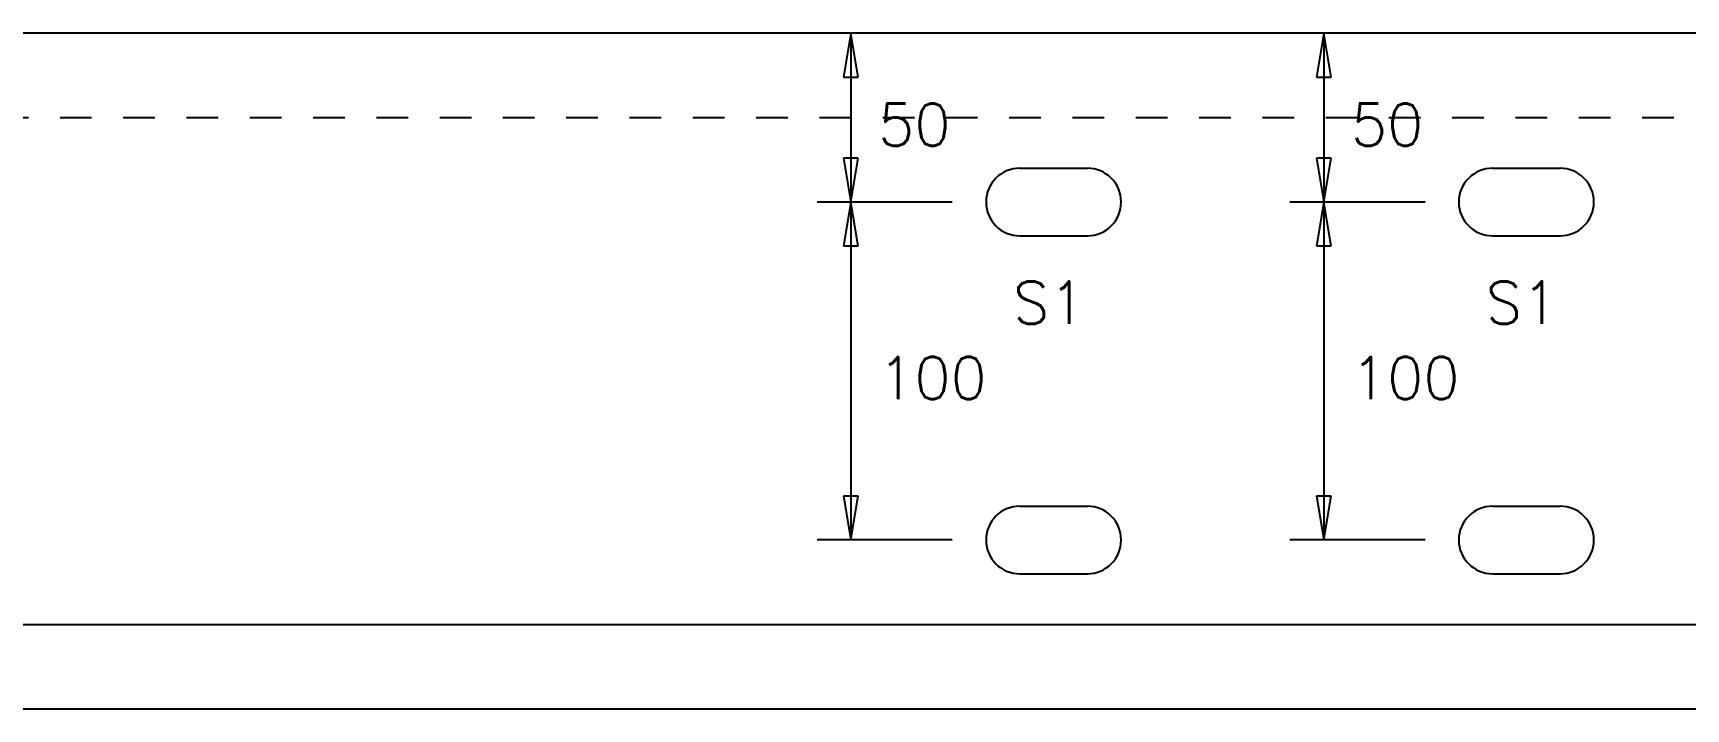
# Model space of a CAD drawing. Extents: x 0 to 428, y 0 to 297.
# Drawn here: x 247.3 to 309.5, y 94.5 to 119.9 of the extents above; entities that cross this region are included whole.
import ezdxf

# ---------------------------------------------------------------- set-up
doc = ezdxf.new("R2010")
doc.units = 0
doc.linetypes.add('CONTIN', pattern=[0])
doc.linetypes.add('DASHED', pattern=[2.38, 1.19, -1.19])
doc.layers.get('0').update_dxf_attribs({"linetype": 'CONTIN'})
for name, color, linetype in [('1', 7, 'CONTIN'), ('11', 7, 'CONTIN'), ('2', 7, 'CONTIN'), ('3', 1, 'CONTIN'), ('6', 4, 'CONTIN'), ('7', 3, 'DASHED')]:
    doc.layers.add(name, color=color, linetype=linetype)
doc.styles.add('SIMPLEX', font='SIMPLEX')

# ---------------------------------------------------------------- blocks, each defined once
blk = doc.blocks.new('WBSLOT')
at = {"layer": '6'}
for p, q in [((-1.27, 1.27), (1.27, 1.27)), ((-1.27, -1.27), (1.27, -1.27))]:
    blk.add_line(p, q, dxfattribs=at)
for centre, start, end in [((-1.27, 0), 90, 270), ((1.27, 0), 270, 90)]:
    blk.add_arc(centre, 1.27, start, end, dxfattribs=at)
blk = doc.blocks.new('ARROW')
at = {"layer": '2'}
for p, q in [((0, 0), (-1.651, 0.275)), ((-1.651, 0.275), (-1.651, -0.275)), ((-1.651, -0.275), (0, 0))]:
    blk.add_line(p, q, dxfattribs=at)
blk = doc.blocks.new('CZEPIECE')
at = {"layer": '1'}
for p, q in [((394.6, 55.88), (50.8, 55.88)), ((50.8, 33.655), (394.6, 33.655)), ((50.8, 30.48), (394.6, 30.48))]:
    blk.add_line(p, q, dxfattribs=at)
at = {"layer": '2'}
for p, q in [((284.436, 55.88), (276.816, 55.88)), ((278.086, 55.88), (278.086, 49.53)), ((302.216, 55.88), (294.596, 55.88)), ((295.866, 55.88), (295.866, 49.53)), ((281.896, 49.53), (276.816, 49.53)), ((281.896, 49.53), (276.816, 49.53)), ((278.086, 49.53), (278.086, 36.83)), ((299.676, 49.53), (294.596, 49.53)), ((299.676, 49.53), (294.596, 49.53)), ((295.866, 49.53), (295.866, 36.83)), ((281.896, 36.83), (276.816, 36.83)), ((299.676, 36.83), (294.596, 36.83))]:
    blk.add_line(p, q, dxfattribs=at)
at = {"layer": '7'}
blk.add_line((50.8, 52.705), (394.6, 52.705), dxfattribs=at)
at = {"layer": '2'}
for p, rotation in [((278.086, 55.88), 90), ((295.866, 55.88), 90), ((278.086, 49.53), -90), ((295.866, 49.53), -90), ((278.086, 49.53), 90), ((295.866, 49.53), 90), ((278.086, 36.83), -90), ((295.866, 36.83), -90)]:
    blk.add_blockref('ARROW', p, dxfattribs=dict(at, rotation=rotation))
at = {"layer": '6'}
for p in [(285.706, 49.53), (303.486, 49.53), (285.706, 36.83), (303.486, 36.83)]:
    blk.add_blockref('WBSLOT', p, dxfattribs=at)
at = {"layer": '11', "style": 'SIMPLEX'}
for s, p in [('50', (279.112, 51.647)), ('50', (296.892, 51.647)), ('100', (279.112, 42.122)), ('100', (296.892, 42.122))]:
    blk.add_text(s, height=1.587, dxfattribs=at).set_placement(p)
at = {"layer": '3', "style": 'SIMPLEX'}
for p in [(284.182, 44.958), (301.962, 44.958)]:
    blk.add_text('S1', height=1.587, dxfattribs=at).set_placement(p)

msp = doc.modelspace()

# ---------------------------------------------------------------- block references
msp.add_blockref('CZEPIECE', (0, 64))

doc.saveas('drawing.dxf')
